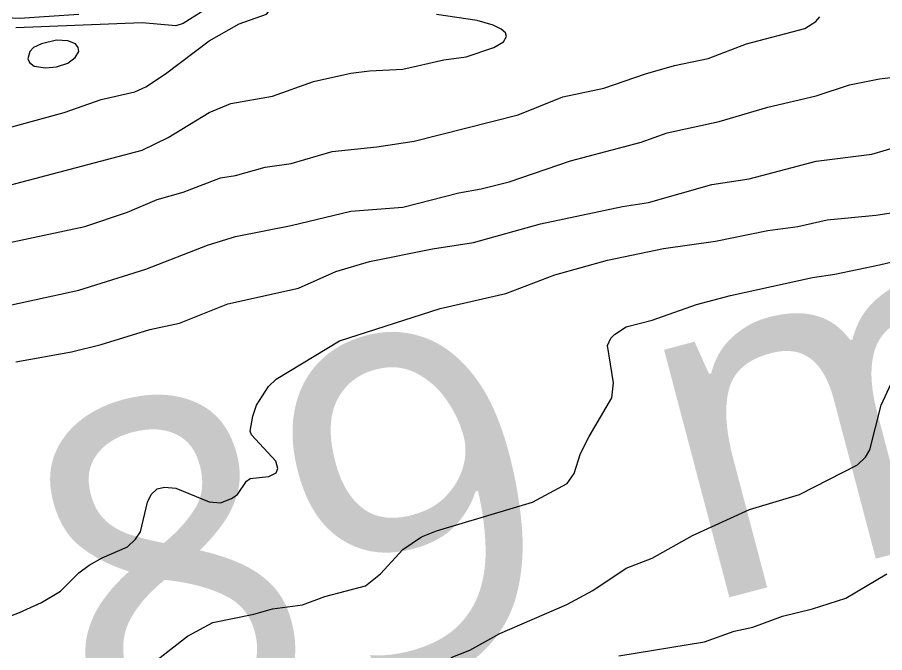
# Model space of a CAD drawing. Extents: x 474277 to 475042, y 254928 to 255625.
# Drawn here: x 474486.14 to 474504.01, y 255566.28 to 255579.36 of the extents above; entities that cross this region are included whole.
import ezdxf

# ---------------------------------------------------------------- set-up
doc = ezdxf.new("R2010")
doc.units = 0
doc.header["$MEASUREMENT"] = 0
doc.layers.add('BaseMapV2_DTM_export_MonNov09090547073261 — entities', color=1, linetype='CONTINUOUS')
doc.styles.get("Standard").update_dxf_attribs({"font": 'romans.shx'})

msp = doc.modelspace()

# ---------------------------------------------------------------- linework, layer by layer
at = {"layer": 'BaseMapV2_DTM_export_MonNov09090547073261 — entities', "color": 15, "linetype": 'Continuous', "true_color": 0xb7484b}
for points in [[(474485.88, 255577.061, 87), (474487.106, 255577.398, 87), (474487.873, 255577.662, 87), (474488.563, 255577.82, 87), (474488.793, 255577.927, 87), (474489.195, 255578.196, 87), (474490.097, 255578.874, 87), (474490.71, 255579.225, 87), (474491.276, 255579.423, 87), (474491.414, 255579.576, 87), (474491.49, 255579.806, 87), (474491.487, 255580.113, 87), (474491.437, 255580.267, 87), (474491.324, 255580.403, 87), (474491.17, 255580.451, 87), (474491.094, 255580.433, 87), (474490.94, 255580.332, 87), (474490.173, 255579.611, 87), (474489.56, 255579.227, 87), (474489.407, 255579.183, 87), (474488.717, 255579.245, 87), (474486.11, 255579.138, 87)], [(474487.413, 255579.413, 87.25), (474486.186, 255579.329, 87.25), (474485.036, 255579.388, 87.25)], [(474485.88, 255575.872, 87.25), (474488.717, 255576.624, 87.25), (474489.253, 255576.881, 87.25), (474490.097, 255577.395, 87.25), (474490.542, 255577.583, 87.25), (474491.4, 255577.73, 87.25), (474492.244, 255578.032, 87.25), (474493.01, 255578.205, 87.25), (474493.394, 255578.255, 87.25), (474494.084, 255578.286, 87.25), (474494.927, 255578.484, 87.25), (474495.387, 255578.54, 87.25), (474495.959, 255578.733, 87.25), (474496.154, 255578.853, 87.25), (474496.221, 255578.963, 87.25), (474496.196, 255579.04, 87.25), (474496.11, 255579.116, 87.25), (474495.946, 255579.193, 87.25), (474495.617, 255579.289, 87.25), (474494.774, 255579.416, 87.25)], [(474485.956, 255574.714, 87.5), (474487.532, 255575.053, 87.5), (474488.41, 255575.346, 87.5), (474489.023, 255575.603, 87.5), (474489.56, 255575.759, 87.5), (474490.327, 255576.054, 87.5), (474490.634, 255576.102, 87.5), (474491.247, 255576.269, 87.5), (474491.784, 255576.344, 87.5), (474492.627, 255576.595, 87.5), (474493.547, 255576.687, 87.5), (474494.314, 255576.805, 87.5), (474496.461, 255577.351, 87.5), (474497.381, 255577.717, 87.5), (474498.224, 255577.898, 87.5), (474499.082, 255578.196, 87.5), (474499.681, 255578.365, 87.5), (474500.371, 255578.511, 87.5), (474501.164, 255578.81, 87.5), (474502.365, 255579.129, 87.5), (474502.59, 255579.27, 87.5), (474502.672, 255579.366, 87.5)], [(474486.953, 255578.338, 86.75), (474487.183, 255578.415, 86.75), (474487.336, 255578.527, 86.75), (474487.408, 255578.656, 86.75), (474487.4, 255578.733, 86.75), (474487.339, 255578.81, 86.75), (474487.183, 255578.872, 86.75), (474486.953, 255578.884, 86.75), (474486.645, 255578.81, 86.75), (474486.477, 255578.733, 86.75), (474486.4, 255578.656, 86.75), (474486.362, 255578.503, 86.75), (474486.393, 255578.426, 86.75), (474486.493, 255578.353, 86.75), (474486.723, 255578.314, 86.75), (474486.953, 255578.338, 86.75)], [(474485.803, 255573.386, 87.75), (474487.413, 255573.736, 87.75), (474488.793, 255574.175, 87.75), (474490.06, 255574.669, 87.75), (474490.634, 255574.843, 87.75), (474491.784, 255575.072, 87.75), (474493.01, 255575.367, 87.75), (474494.084, 255575.451, 87.75), (474495.234, 255575.742, 87.75), (474495.694, 255575.824, 87.75), (474496.27, 255575.973, 87.75), (474497.534, 255576.402, 87.75), (474498.991, 255576.788, 87.75), (474499.528, 255576.978, 87.75), (474500.601, 255577.215, 87.75), (474501.598, 255577.504, 87.75), (474502.595, 255577.741, 87.75), (474503.285, 255577.97, 87.75), (474503.899, 255578.093, 87.75), (474504.359, 255578.148, 87.75)], [(474486.11, 255572.262, 88), (474487.26, 255572.472, 88), (474487.873, 255572.622, 88), (474488.87, 255572.928, 88), (474489.483, 255573.06, 88), (474490.48, 255573.456, 88), (474491.937, 255573.781, 88), (474492.704, 255574.125, 88), (474493.394, 255574.33, 88), (474494.697, 255574.592, 88), (474495.541, 255574.718, 88), (474496.921, 255575.105, 88), (474498.608, 255575.465, 88), (474499.145, 255575.545, 88), (474500.448, 255575.916, 88), (474501.215, 255576.033, 88), (474502.595, 255576.396, 88), (474503.745, 255576.539, 88), (474504.742, 255576.831, 88)], [(474485.573, 255566.868, 88.25), (474486.186, 255567.1, 88.25), (474486.639, 255567.308, 88.25), (474487.03, 255567.544, 88.25), (474487.413, 255567.918, 88.25), (474487.622, 255568.075, 88.25), (474487.891, 255568.228, 88.25), (474488.41, 255568.453, 88.25), (474488.58, 255568.612, 88.25), (474488.682, 255568.765, 88.25), (474488.824, 255569.378, 88.25), (474488.899, 255569.532, 88.25), (474489.023, 255569.648, 88.25), (474489.177, 255569.686, 88.25), (474489.407, 255569.661, 88.25), (474490.097, 255569.383, 88.25), (474490.327, 255569.364, 88.25), (474490.557, 255569.447, 88.25), (474490.68, 255569.532, 88.25), (474490.864, 255569.804, 88.25), (474490.94, 255569.859, 88.25), (474491.324, 255569.904, 88.25), (474491.477, 255569.976, 88.25), (474491.509, 255570.069, 88.25), (474491.469, 255570.222, 88.25), (474490.968, 255570.759, 88.25), (474490.942, 255570.835, 88.25), (474490.993, 255571.142, 88.25), (474491.071, 255571.372, 88.25), (474491.316, 255571.755, 88.25), (474491.475, 255571.909, 88.25), (474492.78, 255572.698, 88.25), (474494.851, 255573.361, 88.25), (474496.203, 255573.672, 88.25), (474497.215, 255574.056, 88.25), (474498.301, 255574.358, 88.25), (474499.451, 255574.598, 88.25), (474500.525, 255574.746, 88.25), (474501.598, 255574.97, 88.25), (474502.219, 255575.053, 88.25), (474502.825, 255575.19, 88.25), (474503.822, 255575.284, 88.25), (474504.819, 255575.431, 88.25)], [(474489.023, 255566.132, 88.5), (474489.651, 255566.618, 88.5), (474490.173, 255566.895, 88.5), (474491.017, 255567.072, 88.5), (474491.4, 255567.182, 88.5), (474492.014, 255567.26, 88.5), (474492.474, 255567.431, 88.5), (474493.317, 255567.655, 88.5), (474493.624, 255567.897, 88.5), (474494.084, 255568.397, 88.5), (474494.467, 255568.661, 88.5), (474494.774, 255568.785, 88.5), (474496.752, 255569.378, 88.5), (474497.467, 255569.762, 88.5), (474497.611, 255569.963, 88.5), (474497.745, 255570.375, 88.5), (474497.918, 255570.727, 88.5), (474498.385, 255571.525, 88.5), (474498.419, 255571.832, 88.5), (474498.297, 255572.599, 88.5), (474498.364, 255572.752, 88.5), (474498.439, 255572.829, 88.5), (474498.685, 255572.987, 88.5), (474499.221, 255573.124, 88.5), (474500.13, 255573.442, 88.5), (474500.831, 255573.632, 88.5), (474502.518, 255574.002, 88.5), (474502.978, 255574.068, 88.5), (474503.899, 255574.263, 88.5), (474504.972, 255574.516, 88.5)], [(474495.081, 255566.178, 88.75), (474495.464, 255566.328, 88.75), (474496.078, 255566.674, 88.75), (474497.458, 255567.269, 88.75), (474497.994, 255567.554, 88.75), (474498.685, 255568.013, 88.75), (474499.221, 255568.219, 88.75), (474500.049, 255568.688, 88.75), (474501.224, 255569.225, 88.75), (474502.255, 255569.532, 88.75), (474503.449, 255570.145, 88.75), (474503.614, 255570.299, 88.75), (474503.703, 255570.452, 88.75), (474503.933, 255571.372, 88.75), (474504.18, 255571.909, 88.75)], [(474498.531, 255566.212, 89), (474500.295, 255566.499, 89), (474500.908, 255566.721, 89), (474501.292, 255566.804, 89), (474501.905, 255567.03, 89), (474502.518, 255567.179, 89), (474503.208, 255567.401, 89), (474504.052, 255567.898, 89)]]:
    msp.add_polyline3d(points, dxfattribs=at)

# ---------------------------------------------------------------- texts
at = {"layer": 'BaseMapV2_DTM_export_MonNov09090547073261 — entities', "color": 250, "true_color": 0x323232, "insert": (474487.663, 255563.846), "char_height": 0.2, "width": 17.61571, "attachment_point": 7, "rotation": 14.778}
msp.add_mtext('\\fOpen Sans|i0|b0;\\H7.02279;89\\~m', dxfattribs=at)

doc.saveas('drawing.dxf')
